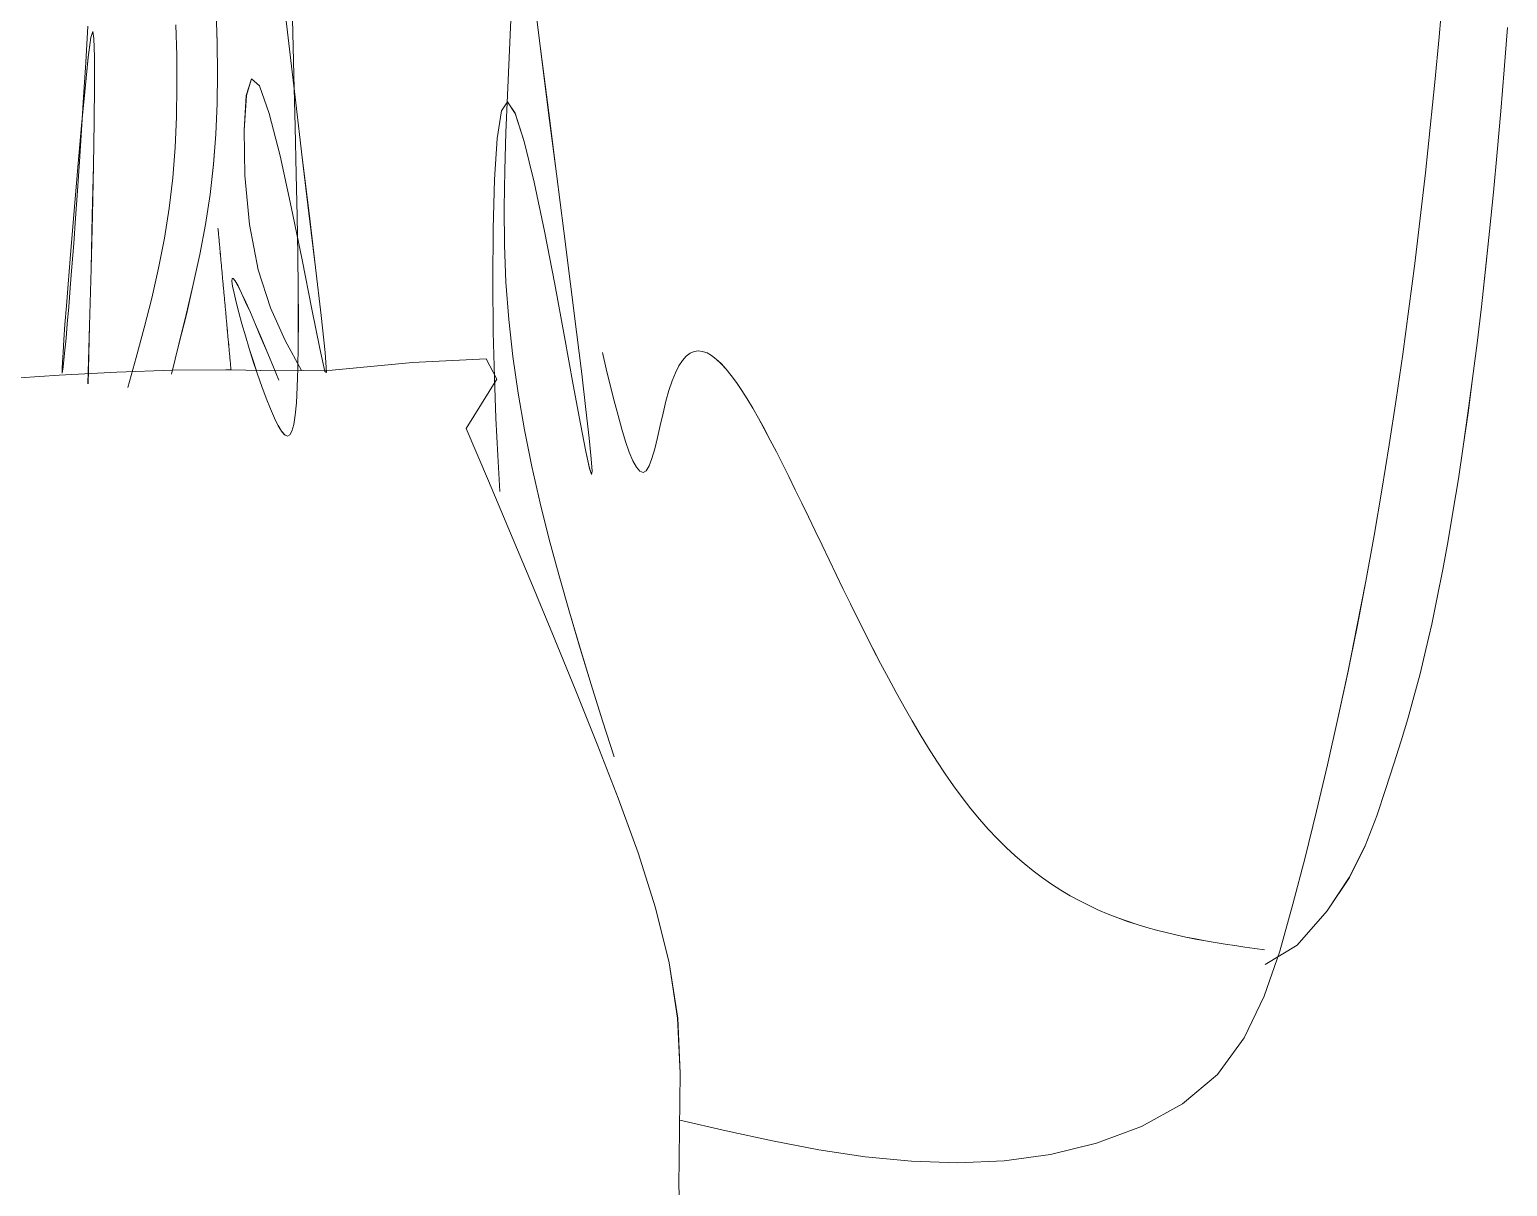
# Model space of a CAD drawing. Header units: centimetres. Extents: x 3695 to 5327, y 1631 to 2449.
# Drawn here: x 4884.52 to 4931.67, y 1905.05 to 1941.97 of the extents above; entities that cross this region are included whole.
import ezdxf

# ---------------------------------------------------------------- set-up
doc = ezdxf.new("R2010")
doc.units = ezdxf.units.CM
doc.layers.add('傢俱', color=7, linetype='Continuous', lineweight=15)

# ---------------------------------------------------------------- blocks, each defined once
blk = doc.blocks.new('沙發030')
for p, q in [((-163.203, -101.486), (-163.272, -99.579)), ((-163.252, -103.315), (-163.203, -101.486)), ((-175.07, -102.314), (-173.592, -102.136)), ((-173.592, -102.136), (-172.114, -102.094)), ((-172.114, -102.094), (-170.638, -102.167)), ((-170.638, -102.167), (-169.163, -102.338)), ((-177.989, -103.155), (-176.548, -102.647)), ((-176.548, -102.647), (-175.07, -102.314)), ((-169.163, -102.338), (-167.688, -102.586)), ((-167.688, -102.586), (-166.213, -102.892)), ((-179.313, -103.86), (-177.989, -103.155)), ((-166.213, -102.892), (-164.739, -103.237)), ((-164.739, -103.237), (-163.265, -103.601)), ((-163.306, -105.095), (-163.252, -103.315)), ((-180.437, -104.784), (-179.313, -103.86)), ((-181.31, -105.932), (-180.437, -104.784)), ((-163.252, -106.857), (-163.306, -105.095)), ((-181.975, -107.253), (-181.31, -105.932)), ((-163.01, -108.622), (-163.252, -106.857)), ((-182.495, -108.686), (-181.975, -107.253)), ((-183.053, -108.869), (-182.019, -108.263)), ((-184.029, -109.943), (-183.053, -108.869)), ((-182.936, -110.17), (-182.495, -108.686)), ((-182.008, -108.73), (-181.694, -108.78)), ((-181.694, -108.78), (-181.379, -108.83)), ((-181.379, -108.83), (-181.065, -108.882)), ((-181.065, -108.882), (-180.751, -108.935)), ((-162.603, -110.389), (-163.01, -108.622)), ((-180.751, -108.935), (-180.437, -108.992)), ((-180.437, -108.992), (-180.124, -109.051)), ((-180.124, -109.051), (-179.812, -109.114)), ((-179.812, -109.114), (-179.5, -109.181)), ((-179.5, -109.181), (-179.188, -109.254)), ((-179.188, -109.254), (-178.878, -109.332)), ((-178.878, -109.332), (-178.568, -109.416)), ((-178.568, -109.416), (-178.26, -109.507)), ((-178.26, -109.507), (-177.953, -109.606)), ((-177.953, -109.606), (-177.646, -109.713)), ((-177.646, -109.713), (-177.341, -109.829)), ((-177.341, -109.829), (-177.038, -109.954)), ((-184.749, -110.993), (-184.029, -109.943)), ((-183.347, -111.654), (-182.936, -110.17)), ((-177.038, -109.954), (-176.736, -110.089)), ((-176.736, -110.089), (-176.435, -110.235)), ((-176.435, -110.235), (-176.136, -110.392)), ((-176.136, -110.392), (-175.839, -110.561)), ((-175.839, -110.561), (-175.544, -110.743)), ((-175.544, -110.743), (-175.25, -110.938)), ((-162.075, -112.151), (-162.603, -110.389)), ((-185.27, -112.001), (-184.749, -110.993)), ((-175.25, -110.938), (-174.959, -111.146)), ((-174.959, -111.146), (-174.67, -111.37)), ((-183.739, -113.132), (-183.347, -111.654)), ((-174.67, -111.37), (-174.383, -111.608)), ((-174.383, -111.608), (-174.098, -111.862)), ((-185.653, -112.949), (-185.27, -112.001)), ((-174.098, -111.862), (-173.815, -112.132)), ((-173.815, -112.132), (-173.535, -112.419)), ((-161.467, -113.902), (-162.075, -112.151)), ((-173.535, -112.419), (-173.258, -112.723)), ((-185.958, -113.818), (-185.653, -112.949)), ((-184.112, -114.604), (-183.739, -113.132)), ((-173.258, -112.723), (-172.983, -113.046)), ((-172.983, -113.046), (-172.711, -113.388)), ((-172.711, -113.388), (-172.442, -113.748)), ((-186.226, -114.603), (-185.958, -113.818)), ((-172.442, -113.748), (-172.175, -114.125)), ((-160.823, -115.637), (-161.467, -113.902)), ((-172.175, -114.125), (-171.912, -114.518)), ((-171.912, -114.518), (-171.651, -114.925)), ((-186.469, -115.331), (-186.226, -114.603)), ((-184.467, -116.071), (-184.112, -114.604)), ((-171.651, -114.925), (-171.393, -115.345)), ((-186.693, -116.03), (-186.469, -115.331)), ((-171.393, -115.345), (-171.138, -115.777)), ((-161.012, -116.385), (-161.358, -115.226)), ((-171.138, -115.777), (-170.886, -116.22)), ((-160.17, -117.351), (-160.823, -115.637)), ((-186.904, -116.73), (-186.693, -116.03)), ((-184.804, -117.533), (-184.467, -116.071)), ((-170.886, -116.22), (-170.637, -116.672)), ((-160.669, -117.545), (-161.012, -116.385)), ((-187.109, -117.459), (-186.904, -116.73)), ((-170.637, -116.672), (-170.391, -117.132)), ((-170.391, -117.132), (-170.148, -117.598)), ((-159.511, -119.05), (-160.17, -117.351)), ((-187.31, -118.229), (-187.109, -117.459)), ((-185.123, -118.99), (-184.804, -117.533)), ((-170.148, -117.598), (-169.909, -118.069)), ((-160.333, -118.706), (-160.669, -117.545)), ((-187.507, -119.039), (-187.31, -118.229)), ((-169.909, -118.069), (-169.672, -118.545)), ((-169.672, -118.545), (-169.438, -119.023)), ((-160.008, -119.867), (-160.333, -118.706)), ((-187.699, -119.889), (-187.507, -119.039)), ((-185.427, -120.443), (-185.123, -118.99)), ((-169.438, -119.023), (-169.207, -119.502)), ((-158.845, -120.738), (-159.511, -119.05)), ((-169.207, -119.502), (-168.98, -119.981)), ((-187.888, -120.776), (-187.699, -119.889)), ((-168.98, -119.981), (-168.756, -120.459)), ((-159.697, -121.03), (-160.008, -119.867)), ((-185.715, -121.893), (-185.427, -120.443)), ((-168.756, -120.459), (-168.535, -120.934)), ((-188.074, -121.701), (-187.888, -120.776)), ((-168.535, -120.934), (-168.317, -121.406)), ((-159.404, -122.195), (-159.697, -121.03)), ((-158.173, -122.419), (-158.845, -120.738)), ((-168.317, -121.406), (-168.102, -121.872)), ((-188.255, -122.663), (-188.074, -121.701)), ((-185.988, -123.341), (-185.715, -121.893)), ((-168.102, -121.872), (-167.891, -122.331)), ((-167.891, -122.331), (-167.683, -122.783)), ((-159.133, -123.362), (-159.404, -122.195)), ((-157.495, -124.098), (-158.173, -122.419)), ((-188.432, -123.66), (-188.255, -122.663)), ((-167.683, -122.783), (-167.478, -123.225)), ((-186.246, -124.786), (-185.988, -123.341)), ((-167.478, -123.225), (-167.277, -123.657)), ((-158.887, -124.531), (-159.133, -123.362)), ((-188.605, -124.691), (-188.432, -123.66)), ((-167.277, -123.657), (-167.079, -124.077)), ((-157.807, -124.897), (-157.853, -123.75)), ((-167.079, -124.077), (-166.884, -124.484)), ((-162.626, -124.489), (-162.529, -124.334)), ((-162.529, -124.334), (-162.428, -124.281)), ((-162.428, -124.281), (-162.325, -124.324)), ((-162.325, -124.324), (-162.219, -124.454)), ((-162.219, -124.454), (-162.111, -124.664)), ((-160.802, -124.349), (-160.783, -124.242)), ((-160.783, -124.746), (-160.802, -124.349)), ((-160.783, -124.242), (-160.72, -124.445)), ((-160.72, -124.445), (-160.613, -124.98)), ((-156.812, -125.78), (-157.495, -124.098)), ((-188.774, -125.756), (-188.605, -124.691)), ((-186.492, -126.229), (-186.246, -124.786)), ((-166.884, -124.484), (-166.693, -124.876)), ((-166.693, -124.876), (-166.505, -125.253)), ((-162.815, -125.037), (-162.721, -124.73)), ((-162.721, -124.73), (-162.626, -124.489)), ((-162.111, -124.664), (-162.001, -124.944)), ((-160.728, -125.411), (-160.783, -124.746)), ((-158.669, -125.702), (-158.887, -124.531)), ((-157.766, -126.093), (-157.807, -124.897)), ((-166.505, -125.253), (-166.321, -125.613)), ((-163.003, -125.775), (-162.909, -125.393)), ((-162.909, -125.393), (-162.815, -125.037)), ((-162.001, -124.944), (-161.889, -125.285)), ((-161.889, -125.285), (-161.775, -125.679)), ((-160.613, -124.98), (-160.456, -125.867)), ((-188.938, -126.853), (-188.774, -125.756)), ((-166.321, -125.613), (-166.14, -125.954)), ((-163.099, -126.166), (-163.003, -125.775)), ((-161.775, -125.679), (-161.661, -126.117)), ((-160.64, -126.323), (-160.728, -125.411)), ((-160.456, -125.867), (-160.249, -127.119)), ((-158.483, -126.877), (-158.669, -125.702)), ((-157.817, -127.336), (-156.812, -125.78)), ((-151.311, -125.991), (-151.251, -125.784)), ((-151.251, -125.784), (-151.182, -125.665)), ((-151.182, -125.665), (-151.105, -125.629)), ((-151.105, -125.629), (-151.018, -125.67)), ((-151.018, -125.67), (-150.922, -125.785)), ((-150.922, -125.785), (-150.816, -125.967)), ((-186.724, -127.671), (-186.492, -126.229)), ((-166.14, -125.954), (-165.963, -126.275)), ((-165.963, -126.275), (-165.789, -126.576)), ((-163.197, -126.544), (-163.099, -126.166)), ((-161.661, -126.117), (-161.545, -126.59)), ((-160.523, -127.462), (-160.64, -126.323)), ((-157.737, -127.389), (-157.766, -126.093)), ((-151.407, -126.688), (-151.363, -126.291)), ((-151.363, -126.291), (-151.311, -125.991)), ((-150.816, -125.967), (-150.7, -126.211)), ((-150.7, -126.211), (-150.576, -126.508)), ((-165.789, -126.576), (-165.619, -126.854)), ((-163.299, -126.891), (-163.197, -126.544)), ((-161.545, -126.59), (-161.428, -127.09)), ((-151.444, -127.188), (-151.407, -126.688)), ((-150.576, -126.508), (-150.447, -126.848)), ((-189.099, -127.982), (-188.938, -126.853)), ((-165.619, -126.854), (-165.452, -127.108)), ((-165.452, -127.108), (-165.29, -127.338)), ((-163.514, -127.452), (-163.404, -127.194)), ((-163.404, -127.194), (-163.299, -126.891)), ((-161.428, -127.09), (-161.311, -127.606)), ((-160.249, -127.119), (-159.997, -128.655)), ((-158.334, -128.056), (-158.483, -126.877)), ((-151.473, -127.796), (-151.444, -127.188)), ((-150.447, -126.848), (-150.316, -127.221)), ((-150.316, -127.221), (-150.185, -127.617)), ((-146.321, -128.211), (-146.043, -127.267)), ((-186.944, -129.112), (-186.724, -127.671)), ((-165.29, -127.338), (-165.13, -127.541)), ((-165.13, -127.541), (-164.975, -127.716)), ((-164.975, -127.716), (-164.823, -127.863)), ((-163.745, -127.839), (-163.627, -127.666)), ((-163.627, -127.666), (-163.514, -127.452)), ((-161.311, -127.606), (-161.194, -128.132)), ((-160.379, -128.805), (-160.523, -127.462)), ((-157.48, -127.991), (-157.817, -127.336)), ((-157.725, -128.834), (-157.737, -127.389)), ((-152.569, -127.712), (-155.134, -127.916)), ((-150.761, -127.716), (-152.569, -127.712)), ((-152.352, -128.282), (-152.388, -127.634)), ((-152.388, -127.634), (-152.332, -127.673)), ((-152.332, -127.673), (-152.18, -128.412)), ((-151.084, -128.68), (-151.584, -127.718)), ((-150.672, -127.887), (-150.858, -127.419)), ((-149.339, -127.77), (-150.761, -127.716)), ((-150.185, -127.617), (-150.056, -128.026)), ((-147.692, -128.613), (-147.436, -127.665)), ((-145.697, -127.761), (-147.477, -127.789)), ((-143.852, -127.694), (-145.697, -127.761)), ((-144.85, -129.255), (-144.771, -127.402)), ((-143.968, -127.815), (-143.955, -127.758)), ((-143.955, -127.758), (-143.95, -127.787)), ((-141.968, -127.59), (-143.852, -127.694)), ((-189.256, -129.141), (-189.099, -127.982)), ((-164.823, -127.863), (-164.675, -127.98)), ((-164.675, -127.98), (-164.531, -128.065)), ((-164.531, -128.065), (-164.39, -128.117)), ((-164.39, -128.117), (-164.253, -128.135)), ((-164.253, -128.135), (-164.12, -128.117)), ((-164.12, -128.117), (-163.991, -128.063)), ((-163.991, -128.063), (-163.866, -127.971)), ((-163.866, -127.971), (-163.745, -127.839)), ((-158.223, -129.238), (-158.334, -128.056)), ((-155.134, -127.916), (-157.48, -127.991)), ((-151.496, -128.517), (-151.473, -127.796)), ((-150.49, -128.346), (-150.672, -127.887)), ((-150.056, -128.026), (-149.932, -128.439)), ((-149.17, -127.774), (-149.339, -127.77)), ((-149.339, -127.77), (-149.336, -127.815)), ((-149.336, -127.815), (-149.332, -127.86)), ((-149.332, -127.86), (-149.329, -127.905)), ((-149.329, -127.905), (-149.325, -127.951)), ((-149.325, -127.951), (-149.322, -127.996)), ((-149.322, -127.996), (-149.319, -128.041)), ((-149.319, -128.041), (-149.315, -128.087)), ((-149.315, -128.087), (-149.312, -128.132)), ((-149.312, -128.132), (-149.308, -128.177)), ((-149.308, -128.177), (-149.305, -128.223)), ((-149.305, -128.223), (-149.302, -128.268)), ((-147.477, -127.789), (-149.17, -127.774)), ((-146.591, -129.156), (-146.321, -128.211)), ((-144.052, -128.487), (-144.017, -128.182)), ((-144.017, -128.182), (-143.989, -127.957)), ((-143.968, -128.114), (-143.991, -128.416)), ((-143.989, -127.957), (-143.968, -127.815)), ((-143.955, -127.905), (-143.968, -128.114)), ((-143.95, -127.787), (-143.955, -127.905)), ((-159.997, -128.655), (-159.715, -130.338)), ((-152.245, -129.456), (-152.352, -128.282)), ((-152.18, -128.412), (-151.951, -129.668)), ((-151.513, -129.355), (-151.496, -128.517)), ((-150.627, -129.728), (-151.084, -128.68)), ((-150.313, -128.789), (-150.49, -128.346)), ((-149.932, -128.439), (-149.816, -128.846)), ((-149.302, -128.268), (-149.298, -128.313)), ((-149.298, -128.313), (-149.295, -128.359)), ((-149.295, -128.359), (-149.291, -128.404)), ((-149.291, -128.404), (-149.288, -128.449)), ((-149.288, -128.449), (-149.284, -128.495)), ((-149.284, -128.495), (-149.281, -128.54)), ((-149.281, -128.54), (-149.278, -128.585)), ((-149.278, -128.585), (-149.274, -128.631)), ((-149.274, -128.631), (-149.271, -128.676)), ((-149.271, -128.676), (-149.267, -128.721)), ((-147.943, -129.562), (-147.692, -128.613)), ((-144.094, -128.87), (-144.052, -128.487)), ((-143.991, -128.416), (-144.024, -128.813)), ((-189.408, -130.331), (-189.256, -129.141)), ((-187.153, -130.553), (-186.944, -129.112)), ((-160.212, -130.333), (-160.379, -128.805)), ((-157.735, -130.454), (-157.725, -128.834)), ((-150.144, -129.205), (-150.313, -128.789)), ((-149.816, -128.846), (-149.709, -129.237)), ((-149.267, -128.721), (-149.264, -128.767)), ((-149.264, -128.767), (-149.26, -128.812)), ((-149.26, -128.812), (-149.257, -128.857)), ((-149.257, -128.857), (-149.254, -128.903)), ((-149.254, -128.903), (-149.25, -128.948)), ((-149.25, -128.948), (-149.247, -128.993)), ((-149.247, -128.993), (-149.243, -129.039)), ((-149.243, -129.039), (-149.24, -129.084)), ((-149.24, -129.084), (-149.237, -129.129)), ((-149.237, -129.129), (-149.233, -129.175)), ((-149.233, -129.175), (-149.23, -129.22)), ((-146.847, -130.102), (-146.591, -129.156)), ((-144.142, -129.329), (-144.094, -128.87)), ((-144.024, -128.813), (-144.067, -129.307)), ((-158.156, -130.424), (-158.223, -129.238)), ((-152.09, -130.993), (-152.245, -129.456)), ((-151.523, -130.317), (-151.513, -129.355)), ((-149.986, -129.588), (-150.144, -129.205)), ((-149.842, -129.928), (-149.986, -129.588)), ((-149.709, -129.237), (-149.616, -129.601)), ((-149.616, -129.601), (-149.537, -129.929)), ((-149.23, -129.22), (-149.226, -129.265)), ((-149.226, -129.265), (-149.223, -129.311)), ((-149.223, -129.311), (-149.219, -129.356)), ((-149.219, -129.356), (-149.216, -129.401)), ((-149.216, -129.401), (-149.213, -129.446)), ((-149.213, -129.446), (-149.209, -129.492)), ((-149.209, -129.492), (-149.206, -129.537)), ((-149.206, -129.537), (-149.202, -129.582)), ((-149.202, -129.582), (-149.199, -129.628)), ((-149.199, -129.628), (-149.196, -129.673)), ((-148.181, -130.512), (-147.943, -129.562)), ((-144.927, -131.063), (-144.85, -129.255)), ((-144.196, -129.863), (-144.142, -129.329)), ((-144.067, -129.307), (-144.122, -129.9)), ((-151.951, -129.668), (-151.667, -131.245)), ((-150.255, -130.947), (-150.627, -129.728)), ((-149.714, -130.216), (-149.842, -129.928)), ((-149.537, -129.929), (-149.476, -130.212)), ((-149.196, -129.673), (-149.192, -129.718)), ((-149.192, -129.718), (-149.189, -129.764)), ((-149.189, -129.764), (-149.185, -129.809)), ((-149.185, -129.809), (-149.182, -129.854)), ((-149.182, -129.854), (-149.178, -129.9)), ((-149.178, -129.9), (-149.175, -129.945)), ((-149.175, -129.945), (-149.172, -129.99)), ((-149.172, -129.99), (-149.168, -130.036)), ((-149.168, -130.036), (-149.165, -130.081)), ((-149.165, -130.081), (-149.161, -130.126)), ((-147.081, -131.052), (-146.847, -130.102)), ((-144.255, -130.468), (-144.196, -129.863)), ((-144.122, -129.9), (-144.187, -130.595)), ((-189.556, -131.549), (-189.408, -130.331)), ((-187.351, -131.994), (-187.153, -130.553)), ((-160.025, -132.023), (-160.212, -130.333)), ((-159.715, -130.338), (-159.415, -132.032)), ((-158.13, -131.614), (-158.156, -130.424)), ((-157.773, -132.132), (-157.735, -130.454)), ((-151.528, -131.406), (-151.523, -130.317)), ((-149.606, -130.445), (-149.714, -130.216)), ((-149.519, -130.606), (-149.606, -130.445)), ((-149.476, -130.212), (-149.435, -130.439)), ((-149.435, -130.439), (-149.416, -130.601)), ((-149.161, -130.126), (-149.158, -130.172)), ((-149.158, -130.172), (-149.155, -130.217)), ((-149.155, -130.217), (-149.151, -130.262)), ((-149.151, -130.262), (-149.148, -130.308)), ((-149.148, -130.308), (-149.144, -130.353)), ((-149.144, -130.353), (-149.141, -130.398)), ((-149.141, -130.398), (-149.137, -130.444)), ((-149.137, -130.444), (-149.134, -130.489)), ((-149.134, -130.489), (-149.131, -130.534)), ((-149.131, -130.534), (-149.127, -130.58)), ((-149.127, -130.58), (-149.124, -130.625)), ((-148.402, -131.465), (-148.181, -130.512)), ((-144.319, -131.143), (-144.255, -130.468)), ((-144.187, -130.595), (-144.265, -131.393)), ((-151.908, -132.731), (-152.09, -130.993)), ((-150.006, -132.403), (-150.255, -130.947)), ((-149.458, -130.689), (-149.519, -130.606)), ((-149.423, -130.687), (-149.458, -130.689)), ((-149.416, -130.601), (-149.423, -130.687)), ((-149.124, -130.625), (-149.12, -130.67)), ((-149.12, -130.67), (-149.117, -130.716)), ((-149.117, -130.716), (-149.114, -130.761)), ((-149.114, -130.761), (-149.11, -130.806)), ((-149.11, -130.806), (-149.107, -130.852)), ((-149.107, -130.852), (-149.103, -130.897)), ((-149.103, -130.897), (-149.1, -130.942)), ((-149.1, -130.942), (-149.096, -130.988)), ((-149.096, -130.988), (-149.093, -131.033)), ((-149.093, -131.033), (-149.09, -131.078)), ((-147.286, -132.006), (-147.081, -131.052)), ((-144.996, -132.779), (-144.927, -131.063)), ((-151.667, -131.245), (-151.347, -132.946)), ((-151.527, -132.627), (-151.528, -131.406)), ((-149.09, -131.078), (-149.086, -131.123)), ((-149.086, -131.123), (-149.083, -131.169)), ((-149.083, -131.169), (-149.079, -131.214)), ((-149.079, -131.214), (-149.076, -131.259)), ((-149.076, -131.259), (-149.072, -131.305)), ((-149.072, -131.305), (-149.069, -131.35)), ((-149.069, -131.35), (-149.066, -131.395)), ((-149.066, -131.395), (-149.062, -131.441)), ((-149.062, -131.441), (-149.059, -131.486)), ((-149.059, -131.486), (-149.055, -131.531)), ((-149.055, -131.531), (-149.052, -131.577)), ((-148.597, -132.419), (-148.402, -131.465)), ((-144.387, -131.886), (-144.319, -131.143)), ((-144.265, -131.393), (-144.354, -132.297)), ((-189.7, -132.794), (-189.556, -131.549)), ((-187.54, -133.437), (-187.351, -131.994)), ((-158.138, -132.807), (-158.13, -131.614)), ((-149.052, -131.577), (-149.049, -131.622)), ((-149.049, -131.622), (-149.045, -131.667)), ((-149.045, -131.667), (-149.042, -131.713)), ((-149.042, -131.713), (-149.038, -131.758)), ((-149.038, -131.758), (-149.035, -131.803)), ((-149.035, -131.803), (-149.031, -131.849)), ((-149.031, -131.849), (-149.028, -131.894)), ((-149.028, -131.894), (-149.025, -131.939)), ((-149.025, -131.939), (-149.021, -131.985)), ((-149.021, -131.985), (-149.018, -132.03)), ((-147.455, -132.964), (-147.286, -132.006)), ((-144.459, -132.695), (-144.387, -131.886)), ((-159.822, -133.855), (-160.025, -132.023)), ((-159.415, -132.032), (-159.11, -133.6)), ((-157.843, -133.707), (-157.773, -132.132)), ((-149.886, -133.968), (-150.006, -132.403)), ((-149.018, -132.03), (-149.014, -132.075)), ((-149.014, -132.075), (-149.011, -132.121)), ((-149.011, -132.121), (-149.008, -132.166)), ((-149.008, -132.166), (-149.004, -132.211)), ((-149.004, -132.211), (-149.001, -132.257)), ((-149.001, -132.257), (-148.997, -132.302)), ((-148.762, -133.377), (-148.597, -132.419)), ((-144.354, -132.297), (-144.456, -133.309)), ((-189.839, -134.067), (-189.7, -132.794)), ((-158.174, -134.002), (-158.138, -132.807)), ((-151.723, -134.509), (-151.908, -132.731)), ((-151.521, -133.987), (-151.527, -132.627)), ((-151.347, -132.946), (-151.015, -134.573)), ((-145.057, -134.36), (-144.996, -132.779)), ((-144.535, -133.567), (-144.459, -132.695)), ((-148.891, -134.338), (-148.762, -133.377)), ((-147.583, -133.929), (-147.455, -132.964)), ((-144.456, -133.309), (-144.572, -134.43)), ((-187.718, -134.88), (-187.54, -133.437)), ((-159.605, -135.808), (-159.822, -133.855)), ((-159.11, -133.6), (-158.813, -134.905)), ((-157.95, -135.014), (-157.843, -133.707)), ((-144.614, -134.501), (-144.535, -133.567)), ((-189.974, -135.365), (-189.839, -134.067)), ((-158.23, -135.199), (-158.174, -134.002)), ((-151.511, -135.489), (-151.521, -133.987)), ((-149.878, -135.417), (-149.886, -133.968)), ((-148.982, -135.304), (-148.891, -134.338)), ((-147.673, -134.898), (-147.583, -133.929)), ((-145.104, -135.76), (-145.057, -134.36)), ((-151.542, -136.257), (-151.723, -134.509)), ((-151.015, -134.573), (-150.689, -135.93)), ((-144.572, -134.43), (-144.699, -135.645)), ((-144.696, -135.494), (-144.614, -134.501)), ((-187.888, -136.326), (-187.718, -134.88)), ((-158.813, -134.905), (-158.537, -135.81)), ((-158.298, -136.397), (-158.23, -135.199)), ((-158.099, -135.892), (-157.95, -135.014)), ((-149.039, -136.272), (-148.982, -135.304)), ((-147.731, -135.871), (-147.673, -134.898)), ((-190.105, -136.689), (-189.974, -135.365)), ((-151.497, -137.139), (-151.511, -135.489)), ((-149.97, -136.519), (-149.878, -135.417)), ((-145.136, -136.932), (-145.104, -135.76)), ((-144.699, -135.645), (-144.828, -136.829)), ((-144.78, -136.544), (-144.696, -135.494)), ((-159.377, -137.861), (-159.605, -135.808)), ((-158.537, -135.81), (-158.295, -136.178)), ((-158.295, -136.178), (-158.099, -135.892)), ((-150.689, -135.93), (-150.393, -136.821)), ((-147.762, -136.848), (-147.731, -135.871)), ((-190.232, -138.036), (-190.105, -136.689)), ((-188.05, -137.773), (-187.888, -136.326)), ((-158.371, -137.594), (-158.298, -136.397)), ((-151.367, -137.971), (-151.542, -136.257)), ((-150.147, -137.048), (-149.97, -136.519)), ((-149.066, -137.244), (-149.039, -136.272)), ((-144.866, -137.649), (-144.78, -136.544)), ((-151.478, -138.942), (-151.497, -137.139)), ((-150.393, -136.821), (-150.147, -137.048)), ((-147.771, -137.828), (-147.762, -136.848)), ((-145.149, -137.833), (-145.136, -136.932)), ((-144.828, -136.829), (-144.946, -137.817)), ((-158.442, -138.791), (-158.371, -137.594)), ((-149.068, -138.219), (-149.066, -137.244)), ((-144.954, -138.808), (-144.866, -137.649)), ((-188.202, -139.221), (-188.05, -137.773)), ((-159.143, -139.993), (-159.377, -137.861)), ((-151.198, -139.653), (-151.367, -137.971)), ((-147.762, -138.81), (-147.771, -137.828)), ((-145.139, -138.416), (-145.149, -137.833)), ((-144.946, -137.817), (-145.041, -138.448)), ((-149.047, -139.196), (-149.068, -138.219)), ((-145.104, -138.636), (-145.139, -138.416)), ((-145.041, -138.448), (-145.104, -138.636))]:
    blk.add_line(p, q)

msp = doc.modelspace()

# ---------------------------------------------------------------- linework, layer by layer
at = {"layer": '傢俱'}
for p, q in [((4900.554, 1943.489), (4900.823, 1941.362)), ((4892.616, 1943.021), (4892.812, 1941.342)), ((4929.622, 1943.189), (4929.493, 1941.738)), ((4890.473, 1942.529), (4890.509, 1941.552)), ((4886.386, 1942.075), (4886.317, 1940.915)), ((4889.194, 1942.122), (4889.219, 1941.141)), ((4892.907, 1942.314), (4892.955, 1940.512)), ((4899.872, 1942.276), (4899.821, 1941.078)), ((4931.671, 1942.036), (4931.566, 1940.687)), ((4886.395, 1941.084), (4886.479, 1941.717)), ((4886.479, 1941.717), (4886.539, 1941.906)), ((4886.539, 1941.906), (4886.578, 1941.686)), ((4886.578, 1941.686), (4886.597, 1941.103)), ((4890.509, 1941.552), (4890.524, 1940.578)), ((4929.493, 1941.738), (4929.355, 1940.288)), ((4886.293, 1940.094), (4886.395, 1941.084)), ((4886.597, 1941.103), (4886.599, 1940.202)), ((4889.219, 1941.141), (4889.226, 1940.161)), ((4892.812, 1941.342), (4893.015, 1939.631)), ((4899.821, 1941.078), (4899.768, 1939.88)), ((4900.823, 1941.362), (4901.084, 1939.313)), ((4886.317, 1940.915), (4886.249, 1939.808)), ((4890.524, 1940.578), (4890.512, 1939.606)), ((4931.566, 1940.687), (4931.457, 1939.362)), ((4886.183, 1938.908), (4886.293, 1940.094)), ((4886.599, 1940.202), (4886.586, 1939.029)), ((4889.226, 1940.161), (4889.211, 1939.183)), ((4891.607, 1940.4), (4891.439, 1939.868)), ((4891.857, 1940.176), (4891.607, 1940.4)), ((4892.168, 1939.29), (4891.857, 1940.176)), ((4892.955, 1940.512), (4892.996, 1938.863)), ((4929.355, 1940.288), (4929.209, 1938.84)), ((4886.249, 1939.808), (4886.182, 1938.757)), ((4891.439, 1939.868), (4891.365, 1938.764)), ((4893.015, 1939.631), (4893.224, 1937.887)), ((4899.768, 1939.662), (4899.577, 1939.372)), ((4899.768, 1939.88), (4899.719, 1938.681)), ((4900.016, 1939.297), (4899.768, 1939.662)), ((4889.211, 1939.183), (4889.169, 1938.209)), ((4890.512, 1939.606), (4890.47, 1938.636)), ((4892.515, 1937.938), (4892.168, 1939.29)), ((4899.577, 1939.372), (4899.442, 1938.492)), ((4900.307, 1938.397), (4900.016, 1939.297)), ((4901.084, 1939.313), (4901.332, 1937.364)), ((4931.457, 1939.362), (4931.343, 1938.062)), ((4886.075, 1937.692), (4886.183, 1938.908)), ((4886.182, 1938.757), (4886.117, 1937.763)), ((4886.586, 1939.029), (4886.561, 1937.629)), ((4891.365, 1938.764), (4891.396, 1937.316)), ((4892.996, 1938.863), (4893.031, 1937.361)), ((4899.719, 1938.681), (4899.683, 1937.484)), ((4929.209, 1938.84), (4929.053, 1937.394)), ((4889.169, 1938.209), (4889.094, 1937.239)), ((4890.47, 1938.636), (4890.395, 1937.67)), ((4899.442, 1938.492), (4899.356, 1937.183)), ((4900.625, 1937.097), (4900.307, 1938.397)), ((4886.117, 1937.763), (4886.053, 1936.828)), ((4892.874, 1936.317), (4892.515, 1937.938)), ((4893.224, 1937.887), (4893.438, 1936.111)), ((4931.343, 1938.062), (4931.224, 1936.787)), ((4885.978, 1936.568), (4886.075, 1937.692)), ((4886.561, 1937.629), (4886.526, 1936.048)), ((4890.395, 1937.67), (4890.282, 1936.706)), ((4891.396, 1937.316), (4891.542, 1935.752)), ((4893.031, 1937.361), (4893.059, 1936.002)), ((4899.683, 1937.484), (4899.666, 1936.288)), ((4901.332, 1937.364), (4901.566, 1935.535)), ((4929.053, 1937.394), (4928.889, 1935.949)), ((4886.053, 1936.828), (4885.991, 1935.955)), ((4889.094, 1937.239), (4888.982, 1936.273)), ((4899.356, 1937.183), (4899.312, 1935.608)), ((4900.955, 1935.534), (4900.625, 1937.097)), ((4885.892, 1935.555), (4885.978, 1936.568)), ((4890.282, 1936.706), (4890.133, 1935.746)), ((4931.224, 1936.787), (4931.1, 1935.539)), ((4885.991, 1935.955), (4885.932, 1935.145)), ((4886.526, 1936.048), (4886.484, 1934.33)), ((4888.982, 1936.273), (4888.829, 1935.311)), ((4893.221, 1934.622), (4892.874, 1936.317)), ((4893.059, 1936.002), (4893.079, 1934.78)), ((4893.438, 1936.111), (4893.648, 1934.377)), ((4899.666, 1936.288), (4899.677, 1935.095)), ((4928.889, 1935.949), (4928.714, 1934.504)), ((4885.817, 1934.65), (4885.892, 1935.555)), ((4890.133, 1935.746), (4889.952, 1934.788)), ((4890.539, 1935.59), (4890.535, 1935.635)), ((4890.543, 1935.545), (4890.539, 1935.59)), ((4890.547, 1935.499), (4890.543, 1935.545)), ((4890.551, 1935.454), (4890.547, 1935.499)), ((4890.555, 1935.409), (4890.551, 1935.454)), ((4890.559, 1935.364), (4890.555, 1935.409)), ((4891.542, 1935.752), (4891.814, 1934.301)), ((4899.312, 1935.608), (4899.301, 1933.929)), ((4901.283, 1933.845), (4900.955, 1935.534)), ((4901.566, 1935.535), (4901.78, 1933.848)), ((4931.1, 1935.539), (4930.972, 1934.319)), ((4885.932, 1935.145), (4885.875, 1934.401)), ((4888.829, 1935.311), (4888.639, 1934.355)), ((4890.564, 1935.318), (4890.559, 1935.364)), ((4890.568, 1935.273), (4890.564, 1935.318)), ((4890.572, 1935.228), (4890.568, 1935.273)), ((4890.576, 1935.183), (4890.572, 1935.228)), ((4890.58, 1935.137), (4890.576, 1935.183)), ((4890.584, 1935.092), (4890.58, 1935.137)), ((4890.589, 1935.047), (4890.584, 1935.092)), ((4890.593, 1935.001), (4890.589, 1935.047)), ((4890.597, 1934.956), (4890.593, 1935.001)), ((4890.601, 1934.911), (4890.597, 1934.956)), ((4890.605, 1934.866), (4890.601, 1934.911)), ((4899.677, 1935.095), (4899.722, 1933.905)), ((4885.753, 1933.85), (4885.817, 1934.65)), ((4889.952, 1934.788), (4889.748, 1933.833)), ((4890.609, 1934.82), (4890.605, 1934.866)), ((4890.613, 1934.775), (4890.609, 1934.82)), ((4890.618, 1934.73), (4890.613, 1934.775)), ((4890.622, 1934.685), (4890.618, 1934.73)), ((4890.626, 1934.639), (4890.622, 1934.685)), ((4890.63, 1934.594), (4890.626, 1934.639)), ((4890.634, 1934.549), (4890.63, 1934.594)), ((4890.638, 1934.504), (4890.634, 1934.549)), ((4890.643, 1934.458), (4890.638, 1934.504)), ((4890.647, 1934.413), (4890.643, 1934.458)), ((4893.079, 1934.78), (4893.092, 1933.691)), ((4893.531, 1933.05), (4893.221, 1934.622)), ((4928.714, 1934.504), (4928.528, 1933.06)), ((4885.875, 1934.401), (4885.822, 1933.725)), ((4886.484, 1934.33), (4886.438, 1932.522)), ((4888.639, 1934.355), (4888.42, 1933.401)), ((4890.651, 1934.368), (4890.647, 1934.413)), ((4890.655, 1934.323), (4890.651, 1934.368)), ((4890.659, 1934.277), (4890.655, 1934.323)), ((4890.663, 1934.232), (4890.659, 1934.277)), ((4890.667, 1934.187), (4890.663, 1934.232)), ((4890.672, 1934.141), (4890.667, 1934.187)), ((4890.676, 1934.096), (4890.672, 1934.141)), ((4890.68, 1934.051), (4890.676, 1934.096)), ((4890.684, 1934.006), (4890.68, 1934.051)), ((4890.688, 1933.96), (4890.684, 1934.006)), ((4890.981, 1933.941), (4890.987, 1934.028)), ((4890.987, 1934.028), (4891.021, 1934.03)), ((4891.021, 1934.03), (4891.084, 1933.948)), ((4891.814, 1934.301), (4892.206, 1933.088)), ((4893.648, 1934.377), (4893.828, 1932.842)), ((4930.972, 1934.319), (4930.839, 1933.127)), ((4885.698, 1933.155), (4885.753, 1933.85)), ((4885.822, 1933.725), (4885.773, 1933.118)), ((4889.748, 1933.833), (4889.525, 1932.879)), ((4890.692, 1933.915), (4890.688, 1933.96)), ((4890.696, 1933.87), (4890.692, 1933.915)), ((4890.701, 1933.825), (4890.696, 1933.87)), ((4890.705, 1933.779), (4890.701, 1933.825)), ((4890.709, 1933.734), (4890.705, 1933.779)), ((4890.713, 1933.689), (4890.709, 1933.734)), ((4890.717, 1933.644), (4890.713, 1933.689)), ((4890.721, 1933.598), (4890.717, 1933.644)), ((4890.726, 1933.553), (4890.721, 1933.598)), ((4890.73, 1933.508), (4890.726, 1933.553)), ((4890.734, 1933.463), (4890.73, 1933.508)), ((4891.002, 1933.78), (4890.981, 1933.941)), ((4891.047, 1933.554), (4891.002, 1933.78)), ((4891.113, 1933.272), (4891.047, 1933.554)), ((4891.084, 1933.948), (4891.173, 1933.789)), ((4891.173, 1933.789), (4891.285, 1933.562)), ((4891.285, 1933.562), (4891.417, 1933.275)), ((4893.092, 1933.691), (4893.097, 1932.73)), ((4899.301, 1933.929), (4899.317, 1932.31)), ((4899.722, 1933.905), (4899.809, 1932.721)), ((4901.592, 1932.166), (4901.283, 1933.845)), ((4901.78, 1933.848), (4901.971, 1932.323)), ((4885.654, 1932.56), (4885.698, 1933.155)), ((4885.773, 1933.118), (4885.728, 1932.584)), ((4888.42, 1933.401), (4888.18, 1932.45)), ((4890.738, 1933.417), (4890.734, 1933.463)), ((4890.742, 1933.372), (4890.738, 1933.417)), ((4890.746, 1933.327), (4890.742, 1933.372)), ((4890.75, 1933.282), (4890.746, 1933.327)), ((4890.755, 1933.236), (4890.75, 1933.282)), ((4890.759, 1933.191), (4890.755, 1933.236)), ((4890.763, 1933.146), (4890.759, 1933.191)), ((4890.767, 1933.1), (4890.763, 1933.146)), ((4890.771, 1933.055), (4890.767, 1933.1)), ((4890.775, 1933.01), (4890.771, 1933.055)), ((4891.197, 1932.945), (4891.113, 1933.272)), ((4891.417, 1933.275), (4891.567, 1932.938)), ((4892.206, 1933.088), (4892.68, 1932.048)), ((4893.78, 1931.797), (4893.531, 1933.05)), ((4928.528, 1933.06), (4928.331, 1931.616)), ((4930.839, 1933.127), (4930.701, 1931.965)), ((4885.618, 1932.066), (4885.654, 1932.56)), ((4885.728, 1932.584), (4885.687, 1932.124)), ((4889.525, 1932.879), (4889.29, 1931.926)), ((4890.78, 1932.965), (4890.775, 1933.01)), ((4890.784, 1932.919), (4890.78, 1932.965)), ((4890.788, 1932.874), (4890.784, 1932.919)), ((4890.792, 1932.829), (4890.788, 1932.874)), ((4890.796, 1932.784), (4890.792, 1932.829)), ((4890.8, 1932.738), (4890.796, 1932.784)), ((4890.804, 1932.693), (4890.8, 1932.738)), ((4890.809, 1932.648), (4890.804, 1932.693)), ((4890.813, 1932.603), (4890.809, 1932.648)), ((4890.817, 1932.557), (4890.813, 1932.603)), ((4890.821, 1932.512), (4890.817, 1932.557)), ((4891.296, 1932.582), (4891.197, 1932.945)), ((4891.409, 1932.193), (4891.296, 1932.582)), ((4891.567, 1932.938), (4891.731, 1932.558)), ((4891.731, 1932.558), (4891.907, 1932.144)), ((4893.097, 1932.73), (4893.094, 1931.891)), ((4893.828, 1932.842), (4893.954, 1931.67)), ((4899.809, 1932.721), (4899.938, 1931.541)), ((4885.687, 1932.124), (4885.652, 1931.74)), ((4886.438, 1932.522), (4886.388, 1930.668)), ((4888.18, 1932.45), (4887.925, 1931.501)), ((4890.825, 1932.467), (4890.821, 1932.512)), ((4890.829, 1932.422), (4890.825, 1932.467)), ((4890.833, 1932.376), (4890.829, 1932.422)), ((4890.838, 1932.331), (4890.833, 1932.376)), ((4890.842, 1932.286), (4890.838, 1932.331)), ((4890.846, 1932.24), (4890.842, 1932.286)), ((4890.85, 1932.195), (4890.846, 1932.24)), ((4890.854, 1932.15), (4890.85, 1932.195)), ((4890.858, 1932.105), (4890.854, 1932.15)), ((4890.863, 1932.059), (4890.858, 1932.105)), ((4891.532, 1931.788), (4891.409, 1932.193)), ((4891.907, 1932.144), (4892.091, 1931.704)), ((4899.317, 1932.31), (4899.353, 1930.864)), ((4901.868, 1930.635), (4901.592, 1932.166)), ((4901.971, 1932.323), (4902.137, 1930.982)), ((4885.574, 1931.366), (4885.592, 1931.668)), ((4885.592, 1931.668), (4885.618, 1932.066)), ((4885.652, 1931.74), (4885.622, 1931.435)), ((4889.29, 1931.926), (4889.048, 1930.974)), ((4890.867, 1932.014), (4890.863, 1932.059)), ((4890.871, 1931.969), (4890.867, 1932.014)), ((4890.875, 1931.924), (4890.871, 1931.969)), ((4890.879, 1931.878), (4890.875, 1931.924)), ((4890.883, 1931.833), (4890.879, 1931.878)), ((4890.887, 1931.788), (4890.883, 1931.833)), ((4890.892, 1931.743), (4890.887, 1931.788)), ((4890.896, 1931.697), (4890.892, 1931.743)), ((4890.9, 1931.652), (4890.896, 1931.697)), ((4890.904, 1931.607), (4890.9, 1931.652)), ((4890.908, 1931.562), (4890.904, 1931.607)), ((4891.662, 1931.377), (4891.532, 1931.788)), ((4892.091, 1931.704), (4892.281, 1931.248)), ((4892.68, 1932.048), (4893.195, 1931.094)), ((4893.094, 1931.891), (4893.083, 1931.17)), ((4893.944, 1931.061), (4893.78, 1931.797)), ((4893.954, 1931.67), (4894.001, 1931.023)), ((4902.923, 1931.14), (4902.797, 1931.663)), ((4905.595, 1931.64), (4905.471, 1931.545)), ((4905.723, 1931.696), (4905.595, 1931.64)), ((4905.856, 1931.716), (4905.723, 1931.696)), ((4905.993, 1931.7), (4905.856, 1931.716)), ((4906.134, 1931.65), (4905.993, 1931.7)), ((4906.28, 1931.567), (4906.134, 1931.65)), ((4928.331, 1931.616), (4928.122, 1930.17)), ((4930.701, 1931.965), (4930.559, 1930.834)), ((4885.562, 1931.039), (4885.564, 1931.157)), ((4885.564, 1931.157), (4885.574, 1931.366)), ((4885.597, 1931.21), (4885.579, 1931.068)), ((4885.622, 1931.435), (4885.597, 1931.21)), ((4887.925, 1931.501), (4887.662, 1930.553)), ((4890.912, 1931.516), (4890.908, 1931.562)), ((4890.917, 1931.471), (4890.912, 1931.516)), ((4890.921, 1931.426), (4890.917, 1931.471)), ((4890.925, 1931.38), (4890.921, 1931.426)), ((4890.929, 1931.335), (4890.925, 1931.38)), ((4890.933, 1931.29), (4890.929, 1931.335)), ((4890.937, 1931.245), (4890.933, 1931.29)), ((4890.941, 1931.199), (4890.937, 1931.245)), ((4890.946, 1931.154), (4890.941, 1931.199)), ((4890.95, 1931.109), (4890.946, 1931.154)), ((4891.798, 1930.97), (4891.662, 1931.377)), ((4892.281, 1931.248), (4892.474, 1930.783)), ((4893.083, 1931.17), (4893.063, 1930.562)), ((4894.18, 1931.104), (4896.741, 1931.349)), ((4896.741, 1931.349), (4899.086, 1931.462)), ((4899.086, 1931.462), (4899.434, 1930.813)), ((4899.938, 1931.541), (4900.107, 1930.365)), ((4903.048, 1930.625), (4902.923, 1931.14)), ((4905.238, 1931.237), (4905.128, 1931.021)), ((4905.352, 1931.411), (4905.238, 1931.237)), ((4905.471, 1931.545), (4905.352, 1931.411)), ((4906.43, 1931.453), (4906.28, 1931.567)), ((4906.584, 1931.309), (4906.43, 1931.453)), ((4906.743, 1931.136), (4906.584, 1931.309)), ((4906.905, 1930.935), (4906.743, 1931.136)), ((4883.583, 1930.81), (4885.465, 1930.944)), ((4885.465, 1930.944), (4887.308, 1931.041)), ((4885.567, 1931.01), (4885.562, 1931.039)), ((4885.579, 1931.068), (4885.567, 1931.01)), ((4887.308, 1931.041), (4889.088, 1931.098)), ((4889.088, 1931.098), (4890.781, 1931.111)), ((4890.781, 1931.111), (4890.95, 1931.109)), ((4890.95, 1931.109), (4892.373, 1931.079)), ((4891.936, 1930.576), (4891.798, 1930.97)), ((4892.373, 1931.079), (4894.18, 1931.104)), ((4894.001, 1931.023), (4893.944, 1931.061)), ((4899.434, 1930.813), (4898.454, 1929.241)), ((4899.353, 1930.864), (4899.403, 1929.569)), ((4902.137, 1930.982), (4902.273, 1929.846)), ((4905.022, 1930.761), (4904.922, 1930.457)), ((4905.128, 1931.021), (4905.022, 1930.761)), ((4907.072, 1930.709), (4906.905, 1930.935)), ((4907.242, 1930.457), (4907.072, 1930.709)), ((4930.559, 1930.834), (4930.412, 1929.734)), ((4892.073, 1930.205), (4891.936, 1930.576)), ((4892.207, 1929.868), (4892.073, 1930.205)), ((4893.063, 1930.562), (4893.035, 1930.061)), ((4900.107, 1930.365), (4900.312, 1929.193)), ((4902.096, 1929.387), (4901.868, 1930.635)), ((4903.173, 1930.127), (4903.048, 1930.625)), ((4904.922, 1930.457), (4904.826, 1930.108)), ((4907.417, 1930.182), (4907.242, 1930.457)), ((4892.335, 1929.573), (4892.207, 1929.868)), ((4893.035, 1930.061), (4892.997, 1929.663)), ((4902.273, 1929.846), (4902.375, 1928.935)), ((4903.296, 1929.656), (4903.173, 1930.127)), ((4904.734, 1929.728), (4904.645, 1929.336)), ((4904.826, 1930.108), (4904.734, 1929.728)), ((4907.595, 1929.884), (4907.417, 1930.182)), ((4907.778, 1929.565), (4907.595, 1929.884)), ((4928.122, 1930.17), (4927.9, 1928.723)), ((4930.412, 1929.734), (4930.26, 1928.667)), ((4892.455, 1929.33), (4892.335, 1929.573)), ((4892.564, 1929.15), (4892.455, 1929.33)), ((4892.95, 1929.363), (4892.893, 1929.155)), ((4892.997, 1929.663), (4892.95, 1929.363)), ((4899.403, 1929.569), (4899.463, 1928.374)), ((4902.267, 1928.502), (4902.096, 1929.387)), ((4903.418, 1929.221), (4903.296, 1929.656)), ((4904.645, 1929.336), (4904.556, 1928.952)), ((4907.964, 1929.227), (4907.778, 1929.565)), ((4892.662, 1929.037), (4892.564, 1929.15)), ((4892.75, 1928.997), (4892.662, 1929.037)), ((4892.827, 1929.035), (4892.75, 1928.997)), ((4892.893, 1929.155), (4892.827, 1929.035)), ((4898.454, 1929.241), (4899.164, 1927.57)), ((4900.312, 1929.193), (4900.548, 1928.025)), ((4902.375, 1928.935), (4902.441, 1928.271)), ((4903.538, 1928.828), (4903.418, 1929.221)), ((4903.656, 1928.489), (4903.538, 1928.828)), ((4904.556, 1928.952), (4904.469, 1928.595)), ((4908.154, 1928.871), (4907.964, 1929.227)), ((4908.348, 1928.497), (4908.154, 1928.871)), ((4899.463, 1928.374), (4899.527, 1927.228)), ((4902.383, 1927.969), (4902.267, 1928.502)), ((4903.77, 1928.211), (4903.656, 1928.489)), ((4904.469, 1928.595), (4904.38, 1928.286)), ((4908.545, 1928.108), (4908.348, 1928.497)), ((4927.9, 1928.723), (4927.665, 1927.274)), ((4930.26, 1928.667), (4930.104, 1927.633)), ((4900.548, 1928.025), (4900.814, 1926.86)), ((4902.449, 1927.767), (4902.383, 1927.969)), ((4902.441, 1928.271), (4902.467, 1927.875)), ((4902.467, 1927.875), (4902.449, 1927.767)), ((4903.882, 1928.003), (4903.77, 1928.211)), ((4903.99, 1927.874), (4903.882, 1928.003)), ((4904.094, 1927.832), (4903.99, 1927.874)), ((4904.193, 1927.888), (4904.094, 1927.832)), ((4904.288, 1928.044), (4904.193, 1927.888)), ((4904.38, 1928.286), (4904.288, 1928.044)), ((4908.747, 1927.704), (4908.545, 1928.108)), ((4899.164, 1927.57), (4899.869, 1925.902)), ((4908.951, 1927.287), (4908.747, 1927.704)), ((4930.104, 1927.633), (4929.943, 1926.633)), ((4909.16, 1926.859), (4908.951, 1927.287)), ((4927.665, 1927.274), (4927.416, 1925.823)), ((4900.814, 1926.86), (4901.104, 1925.698)), ((4909.372, 1926.42), (4909.16, 1926.859)), ((4929.943, 1926.633), (4929.777, 1925.669)), ((4909.587, 1925.972), (4909.372, 1926.42)), ((4909.806, 1925.516), (4909.587, 1925.972)), ((4899.869, 1925.902), (4900.568, 1924.232)), ((4901.104, 1925.698), (4901.416, 1924.538)), ((4910.028, 1925.053), (4909.806, 1925.516)), ((4927.416, 1925.823), (4927.151, 1924.368)), ((4929.777, 1925.669), (4929.607, 1924.741)), ((4910.253, 1924.585), (4910.028, 1925.053)), ((4901.416, 1924.538), (4901.745, 1923.381)), ((4910.482, 1924.114), (4910.253, 1924.585)), ((4929.607, 1924.741), (4929.433, 1923.85)), ((4900.568, 1924.232), (4901.261, 1922.555)), ((4910.714, 1923.64), (4910.482, 1924.114)), ((4927.151, 1924.368), (4926.871, 1922.91)), ((4910.949, 1923.164), (4910.714, 1923.64)), ((4929.433, 1923.85), (4929.254, 1922.998)), ((4901.745, 1923.381), (4902.089, 1922.224)), ((4911.188, 1922.689), (4910.949, 1923.164)), ((4911.429, 1922.214), (4911.188, 1922.689)), ((4926.871, 1922.91), (4926.575, 1921.448)), ((4929.254, 1922.998), (4929.07, 1922.185)), ((4901.261, 1922.555), (4901.948, 1920.867)), ((4902.089, 1922.224), (4902.444, 1921.069)), ((4911.674, 1921.743), (4911.429, 1922.214)), ((4929.07, 1922.185), (4928.882, 1921.412)), ((4911.921, 1921.275), (4911.674, 1921.743)), ((4912.172, 1920.813), (4911.921, 1921.275)), ((4926.575, 1921.448), (4926.262, 1919.981)), ((4928.882, 1921.412), (4928.689, 1920.68)), ((4901.948, 1920.867), (4902.629, 1919.164)), ((4902.444, 1921.069), (4902.805, 1919.915)), ((4912.425, 1920.358), (4912.172, 1920.813)), ((4912.681, 1919.91), (4912.425, 1920.358)), ((4928.689, 1920.68), (4928.489, 1919.976)), ((4902.805, 1919.915), (4903.171, 1918.762)), ((4912.94, 1919.471), (4912.681, 1919.91)), ((4926.262, 1919.981), (4925.932, 1918.509)), ((4928.489, 1919.976), (4928.276, 1919.273)), ((4913.202, 1919.044), (4912.94, 1919.471)), ((4902.629, 1919.164), (4903.301, 1917.44)), ((4913.467, 1918.627), (4913.202, 1919.044)), ((4928.276, 1919.273), (4928.045, 1918.542)), ((4913.734, 1918.224), (4913.467, 1918.627)), ((4925.932, 1918.509), (4925.583, 1917.031)), ((4928.045, 1918.542), (4927.789, 1917.752)), ((4914.004, 1917.836), (4913.734, 1918.224)), ((4914.276, 1917.463), (4914.004, 1917.836)), ((4914.551, 1917.108), (4914.276, 1917.463)), ((4927.789, 1917.752), (4927.499, 1916.879)), ((4903.301, 1917.44), (4903.937, 1915.699)), ((4914.829, 1916.771), (4914.551, 1917.108)), ((4925.583, 1917.031), (4925.215, 1915.547)), ((4915.109, 1916.452), (4914.829, 1916.771)), ((4927.499, 1916.879), (4927.131, 1915.925)), ((4915.391, 1916.152), (4915.109, 1916.452)), ((4915.676, 1915.87), (4915.391, 1916.152)), ((4903.937, 1915.699), (4904.493, 1913.945)), ((4915.963, 1915.604), (4915.676, 1915.87)), ((4916.252, 1915.355), (4915.963, 1915.604)), ((4927.131, 1915.925), (4926.626, 1914.908)), ((4916.543, 1915.121), (4916.252, 1915.355)), ((4916.835, 1914.903), (4916.543, 1915.121)), ((4925.215, 1915.547), (4924.827, 1914.056)), ((4917.13, 1914.699), (4916.835, 1914.903)), ((4917.427, 1914.509), (4917.13, 1914.699)), ((4926.626, 1914.908), (4925.924, 1913.846)), ((4917.725, 1914.332), (4917.427, 1914.509)), ((4918.025, 1914.168), (4917.725, 1914.332)), ((4918.326, 1914.016), (4918.025, 1914.168)), ((4904.493, 1913.945), (4904.929, 1912.185)), ((4918.629, 1913.875), (4918.326, 1914.016)), ((4918.933, 1913.744), (4918.629, 1913.875)), ((4919.239, 1913.624), (4918.933, 1913.744)), ((4924.827, 1914.056), (4924.41, 1912.565)), ((4925.924, 1913.846), (4924.965, 1912.757)), ((4919.546, 1913.513), (4919.239, 1913.624)), ((4919.854, 1913.411), (4919.546, 1913.513)), ((4920.163, 1913.318), (4919.854, 1913.411)), ((4920.472, 1913.231), (4920.163, 1913.318)), ((4920.783, 1913.152), (4920.472, 1913.231)), ((4921.095, 1913.079), (4920.783, 1913.152)), ((4921.407, 1913.012), (4921.095, 1913.079)), ((4921.72, 1912.949), (4921.407, 1913.012)), ((4922.034, 1912.891), (4921.72, 1912.949)), ((4922.348, 1912.837), (4922.034, 1912.891)), ((4922.662, 1912.786), (4922.348, 1912.837)), ((4922.977, 1912.738), (4922.662, 1912.786)), ((4924.965, 1912.757), (4923.942, 1912.134)), ((4923.292, 1912.691), (4922.977, 1912.738)), ((4923.608, 1912.646), (4923.292, 1912.691)), ((4923.923, 1912.601), (4923.608, 1912.646)), ((4924.41, 1912.565), (4923.913, 1911.124)), ((4904.929, 1912.185), (4905.199, 1910.424)), ((4923.913, 1911.124), (4923.27, 1909.792)), ((4905.199, 1910.424), (4905.282, 1908.664)), ((4923.27, 1909.792), (4922.416, 1908.63)), ((4905.282, 1908.664), (4905.257, 1906.883)), ((4922.416, 1908.63), (4921.306, 1907.688)), ((4921.306, 1907.688), (4919.994, 1906.962)), ((4906.745, 1906.829), (4905.265, 1907.169)), ((4905.257, 1906.883), (4905.237, 1905.054)), ((4908.224, 1906.508), (4906.745, 1906.829)), ((4919.994, 1906.962), (4918.562, 1906.43)), ((4909.704, 1906.226), (4908.224, 1906.508)), ((4911.182, 1906.002), (4909.704, 1906.226)), ((4918.562, 1906.43), (4917.089, 1906.073)), ((4912.661, 1905.855), (4911.182, 1906.002)), ((4914.138, 1905.805), (4912.661, 1905.855)), ((4915.614, 1905.872), (4914.138, 1905.805)), ((4917.089, 1906.073), (4915.614, 1905.872)), ((4905.237, 1905.054), (4905.338, 1903.147))]:
    msp.add_line(p, q, dxfattribs=at)

# ---------------------------------------------------------------- block references
at = {"layer": '傢俱', "rotation": 180.9279815504732}
msp.add_blockref('沙發030', (4743.7, 1800.938), dxfattribs=at)

doc.saveas('drawing.dxf')
